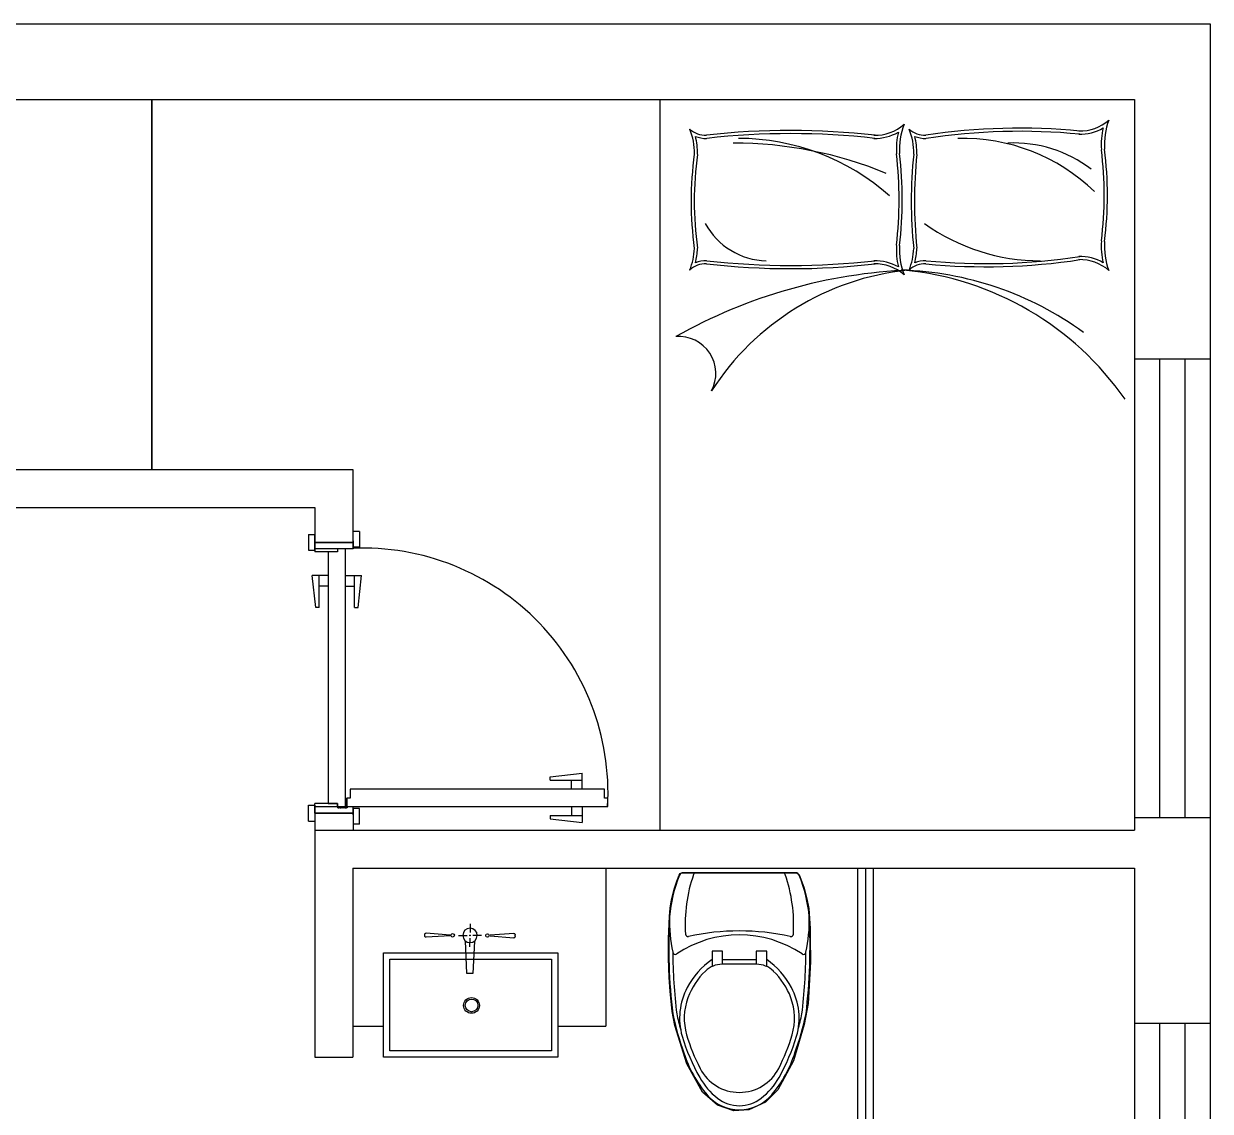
# Model space of a CAD drawing. Header units: millimetres. Extents: x 357798 to 479589, y 123829 to 180684.
# Drawn here: x 375989 to 379739, y 163831 to 167270 of the extents above; entities that cross this region are included whole.
import ezdxf

# ---------------------------------------------------------------- set-up
doc = ezdxf.new("R2010")
doc.units = ezdxf.units.MM
doc.linetypes.add('DASH', pattern=[0.35, 0.25, -0.1])
doc.layers.add('墙体', color=7, linetype='Continuous')

msp = doc.modelspace()

# ---------------------------------------------------------------- linework, layer by layer
at = {"color": 250, "linetype": 'DASH', "ltscale": 0.01}
for points in [[(377006.1, 164792.5), (376980.8, 164792.5), (376980.8, 164793.5), (377006.5, 164793.5)], [(377006.1, 164791.5), (376980.8, 164791.5), (376980.8, 164790.5), (377006.5, 164790.5)], [(377008, 164794.4), (377008, 164819.7), (377007, 164819.7), (377007, 164794)], [(377009, 164794.4), (377009, 164819.7), (377010, 164819.7), (377010, 164794)]]:
    msp.add_lwpolyline(points, dxfattribs=at)
for radius in [2.5, 2.5, 1, 1]:
    msp.add_circle((377008.5, 164792), radius, dxfattribs=at)
at = {"layer": '墙体', "linetype": 'Continuous'}
for p, q in [((371809, 167269.8), (379739, 167269.8)), ((379739, 167269.8), (379739, 166209.8)), ((375879, 167029.8), (379499, 167029.8)), ((376394, 165859.8), (376394, 167029.8)), ((376394, 167029.8), (376394, 165859.8)), ((377999, 167029.8), (377999, 164719.8)), ((377999, 167029.8), (377999, 166429.8)), ((379499, 167029.8), (379499, 166209.8)), ((379499, 166209.8), (379739, 166209.8)), ((379499, 166209.8), (379499, 164759.8)), ((379579, 166209.8), (379579, 164759.8)), ((379659, 166209.8), (379659, 164759.8)), ((379739, 166209.8), (379739, 164759.8)), ((375759, 165859.8), (377029, 165859.8)), ((377029, 165859.8), (377029, 165629.8)), ((375879, 165739.8), (376909, 165739.8)), ((376909, 165739.8), (376909, 165629.8)), ((376909, 165629.8), (377029, 165629.8)), ((376980, 165599.5), (376951, 165599.5)), ((376951, 165599.5), (376951, 164803.5)), ((377006, 165609.5), (376980, 165609.5)), ((376980, 165609.5), (376980, 165599.5)), ((377006, 164793.5), (377006, 165609.5)), ((376911.7, 165423.3), (376900.4, 165524.5)), ((376951, 165524.5), (376900.4, 165524.5)), ((376922.9, 165423.3), (376922.9, 165524.5)), ((377006, 165524.5), (377056.7, 165524.5)), ((377034.2, 165423.3), (377034.2, 165524.5)), ((377045.4, 165423.3), (377056.7, 165524.5)), ((376951, 165490.8), (376922.9, 165490.8)), ((377006, 165490.8), (377034.2, 165490.8)), ((376922.9, 165423.3), (376911.7, 165423.3)), ((377034.2, 165423.3), (377045.4, 165423.3)), ((377652.2, 164888.8), (377753.4, 164900.1)), ((377753.4, 164849.5), (377753.4, 164900.1)), ((377652.2, 164877.6), (377652.2, 164888.8)), ((377652.2, 164877.6), (377753.4, 164877.6)), ((377719.7, 164849.5), (377719.7, 164877.6)), ((377020, 164849.5), (377020, 164820.5)), ((377824.4, 164849.5), (377020, 164849.5)), ((377824.4, 164820.5), (377824.4, 164849.5)), ((376951, 164803.5), (376980, 164803.5)), ((376980, 164803.5), (376980, 164793.5)), ((376980, 164793.5), (377006, 164793.5)), ((377020, 164820.5), (377010, 164820.5)), ((377010, 164820.5), (377010, 164794.5)), ((377010, 164794.5), (377834.4, 164794.5)), ((377719.7, 164794.5), (377719.7, 164766.3)), ((377753.4, 164794.5), (377753.4, 164743.8)), ((377834.4, 164820.5), (377824.4, 164820.5)), ((377834.4, 164794.5), (377834.4, 164820.5)), ((376909, 164773.8), (376909, 164719.8)), ((376909.1, 164773.8), (377030.2, 164773.8)), ((377030, 164773.5), (377030, 164719.5)), ((377652.2, 164766.3), (377753.4, 164766.3)), ((377652.2, 164766.3), (377652.2, 164755.1)), ((377652.2, 164755.1), (377753.4, 164743.8)), ((379499, 164759.8), (379739, 164759.8)), ((379499, 164759.8), (379499, 164719.8)), ((379739, 164759.8), (379739, 164039.8)), ((376909, 164719.8), (379499, 164719.8)), ((376909, 164719.8), (377029, 164719.8)), ((376909, 164719.8), (376909, 164001.8)), ((377029, 164599.8), (379499, 164599.8)), ((377029, 164599.8), (377029, 164001.8)), ((377829, 164599.8), (377829, 164099.8)), ((378624, 164599.8), (378624, 163039.8)), ((378649, 164599.8), (378649, 163039.8)), ((378674, 164599.8), (378674, 163039.8)), ((379499, 164599.8), (379499, 163039.8)), ((378053.3, 164558.6, -500), (378060.1, 164577, -500)), ((378060.1, 164577, -500), (378063.3, 164582.5, -500)), ((378063.3, 164582.5, -500), (378067.5, 164584.5, -500)), ((378067.5, 164584.5, -500), (378073.2, 164584.9, -500)), ((378428.1, 164584.9, -500), (378073.2, 164584.9, -500)), ((378073.2, 164584.9, -500), (378428.1, 164584.9, -500)), ((378428.1, 164584.9, -500), (378430, 164584.9, -500)), ((378430, 164584.9, -500), (378433.6, 164584.1, -500)), ((378433.6, 164584.1, -500), (378437.8, 164580.7, -500)), ((378437.8, 164580.7, -500), (378439.8, 164578, -500)), ((378439.8, 164578, -500), (378445.1, 164565.1, -500)), ((378445.1, 164565.1, -500), (378455.2, 164536.5, -500)), ((378036.4, 164499.4, -500), (378044.7, 164533, -500)), ((378044.7, 164533, -500), (378053.3, 164558.6, -500)), ((378455.2, 164536.5, -500), (378464.1, 164502.6, -500)), ((378032.4, 164473.3, -500), (378036.4, 164499.4, -500)), ((378464.1, 164502.6, -500), (378470.1, 164471.5, -500)), ((378029.3, 164448.1, -500), (378032.4, 164473.3, -500)), ((378470.1, 164471.5, -500), (378474.1, 164408.8, -500)), ((378026.8, 164377.2, -500), (378028.5, 164423.3, -500)), ((378028.5, 164423.3, -500), (378029.3, 164448.1, -500)), ((378026.3, 164314.5, -500), (378026.8, 164377.2, -500)), ((378474.1, 164408.8, -500), (378474.5, 164378, -500)), ((378474.5, 164378, -500), (378475.3, 164303.6, -500)), ((378164.3, 164337.4, -500), (378164.3, 164288.6, -500)), ((378197.3, 164337.4, -500), (378164.3, 164337.4, -500)), ((378197.3, 164295.6, -500), (378197.3, 164337.4, -500)), ((378304, 164337.4, -500), (378304, 164295.6, -500)), ((378337, 164337.4, -500), (378304, 164337.4, -500)), ((378337, 164288.6, -500), (378337, 164337.4, -500)), ((377125.5, 164001.8), (377125.5, 164331.9)), ((377125.5, 164331.9), (377676.5, 164331.9)), ((377145.5, 164021.8), (377145.5, 164311.9)), ((377145.5, 164311.9), (377656.5, 164311.9)), ((377656.5, 164311.9), (377656.5, 164021.8)), ((377676.5, 164331.9), (377676.5, 164001.8)), ((378029, 164253.6, -500), (378026.3, 164314.5, -500)), ((378197.3, 164310.3, -500), (378304, 164310.3, -500)), ((378475.3, 164303.6, -500), (378468.1, 164171.7, -500)), ((378305.1, 164295.6, -500), (378196.2, 164295.6, -500)), ((378031.7, 164210.5, -500), (378029, 164253.6, -500)), ((378037.8, 164146, -500), (378031.7, 164210.5, -500)), ((378468.1, 164171.7, -500), (378455.7, 164104.9, -500)), ((378046.7, 164102.2, -500), (378037.8, 164146, -500)), ((377029, 164099.8), (377125.5, 164099.8)), ((377676.5, 164099.8), (377829, 164099.8)), ((378084.3, 163980.3, -500), (378046.7, 164102.2, -500)), ((378455.7, 164104.9, -500), (378421.9, 163990, -500)), ((379499, 164109.8), (379739, 164109.8)), ((379579, 164109.8), (379579, 163459.8)), ((379659, 164109.8), (379659, 163459.8)), ((379739, 164039.8), (379739, 163389.8)), ((376909, 164001.8), (377029, 164001.8)), ((377676.5, 164001.8), (377125.5, 164001.8)), ((377656.5, 164021.8), (377145.5, 164021.8)), ((378133.7, 163890.8, -500), (378084.3, 163980.3, -500)), ((378421.9, 163990, -500), (378372.6, 163898.6, -500)), ((378181.2, 163849.9, -500), (378133.7, 163890.8, -500)), ((378372.6, 163898.6, -500), (378333, 163859.6, -500)), ((378233.1, 163831.8, -500), (378181.2, 163849.9, -500)), ((378333, 163859.6, -500), (378280.5, 163835, -500)), ((378280.5, 163835, -500), (378233.1, 163831.8, -500))]:
    msp.add_line(p, q, dxfattribs=at)
at = {"layer": '墙体', "ltscale": 20}
for p, q in [((376889, 165655), (376909, 165655)), ((376889, 165655), (376889, 165605)), ((376909, 165605), (376909, 165655)), ((377030, 165614.5), (377030, 165664.5)), ((377050, 165664.5), (377030, 165664.5)), ((377050, 165664.5), (377050, 165614.5)), ((376909, 165625), (376909, 165605)), ((377030, 165634.5), (377030, 165614.5)), ((377050, 165614.5), (377030, 165614.5)), ((377030, 165614.5), (377030, 165614.5)), ((376889, 165605), (376909, 165605)), ((376909, 165605), (376909, 165605)), ((376889, 164798.6), (376909, 164798.6)), ((376889, 164748.6), (376889, 164798.6)), ((376909, 164798.6), (376909, 164748.6)), ((376909, 164798.6), (376909, 164798.6)), ((376909, 164778.6), (376909, 164798.6)), ((377030, 164788.5), (377030, 164738.5)), ((377050, 164788.5), (377030, 164788.5)), ((377030, 164788.5), (377030, 164788.5)), ((377030, 164768.5), (377030, 164788.5)), ((377050, 164738.5), (377050, 164788.5)), ((376889, 164748.6), (376909, 164748.6)), ((377050, 164738.5), (377030, 164738.5))]:
    msp.add_line(p, q, dxfattribs=at)
at = {"layer": '墙体'}
for p, q in [((376909, 165630.5), (376909, 165609.8)), ((377030, 165629.5), (376909, 165629.8)), ((377030, 165630.2), (377030, 165609.5)), ((377030, 165609.5), (376909, 165609.8)), ((376909, 165605), (376909, 165599.8)), ((376980, 165599.5), (376909, 165599.8)), ((376980, 165609.5), (376980, 165599.6)), ((376980, 165609.5), (376980, 165599.5)), ((376909, 164798.6), (376909, 164803.8)), ((376980, 164803.5), (376909, 164803.8)), ((377030, 164793.5), (376909, 164793.8)), ((376909, 164773), (376909, 164793.8)), ((376980, 164793.5), (376980, 164803.5)), ((376980, 164793.5), (376980, 164803.3)), ((377030, 164772.7), (377030, 164793.5)), ((377030, 164773.5), (376909, 164773.8)), ((377399.6, 164423.4), (377399.4, 164396)), ((377256.3, 164385.6), (377256.3, 164390.1)), ((377261, 164394.6), (377336.2, 164388.7)), ((377336.2, 164385.9), (377261, 164381)), ((377362.8, 164387.1), (377390.2, 164386.9)), ((377399.1, 164350.4), (377399.3, 164377.8)), ((377435.9, 164386.6), (377408.5, 164386.8)), ((377537.7, 164392.8), (377462.5, 164387.8)), ((377462.5, 164385.1), (377537.6, 164379.1)), ((377542.4, 164383.7), (377542.4, 164388.2)), ((377389.4, 164266.6), (377384.7, 164369.4)), ((377413.8, 164369.2), (377407.7, 164266.5)), ((377407.7, 164266.5), (377389.4, 164266.6))]:
    msp.add_line(p, q, dxfattribs=at)
at = {"layer": '墙体', "linetype": 'Continuous'}
for radius in [25, 20]:
    msp.add_circle((377404.1, 164165.5), radius, dxfattribs=at)
for centre, radius, start, end in [((379327.3, 167068), 137.5, 268.4473, 311.5839), ((379629.5, 166886.3), 225.2, 159.515, 183.4755), ((378144.4, 166992.8), 75.8, 227.8595, 271.8012), ((377916.8, 166863), 191.6, 358.3923, 22.6023), ((378413.1, 164570.7), 2361.5, 83.5157, 96.4735), ((378679.8, 167054.6), 147.4, 268.4473, 299.8513), ((378679.8, 167054.6), 137.5, 268.4473, 311.5839), ((378982, 166872.9), 235.1, 166.7699, 183.4755), ((378982, 166872.9), 225.2, 159.515, 183.4755), ((378837.8, 166992.8), 75.8, 227.8595, 271.8012), ((378610.1, 166863), 191.6, 358.3923, 22.6023), ((379137.4, 164964.4), 1975.2, 84.4851, 98.655), ((379137.4, 164963.4), 1966.1, 84.483, 98.6683), ((379327.3, 167068), 147.4, 268.4473, 299.8513), ((379629.5, 166886.3), 235.1, 166.7699, 183.4755), ((377916.8, 166863), 201.5, 358.3923, 14.5516), ((378144.4, 166992.8), 85.7, 247.5713, 271.8012), ((378413.1, 164570.1), 2352.1, 83.5106, 96.4786), ((378233.4, 165632.8), 1259.4, 67.5169, 90.0889), ((378246.3, 166185), 722.1, 48.4541, 89.8984), ((378837.8, 166992.8), 85.7, 247.5713, 271.8012), ((378610.1, 166863), 201.5, 358.3923, 14.5516), ((378956.6, 166309.4), 598, 45.9102, 91.5071), ((379117.6, 166488.7), 403.9, 52.6638, 92.6613), ((379190.9, 166708.3), 1092.9, 172.1489, 187.8511), ((379190.9, 166708.3), 1082.9, 172.1489, 187.8511), ((377494.4, 166713.7), 1261.2, 353.426, 6.574), ((377494.4, 166713.7), 1271.2, 353.426, 6.574), ((380260.9, 166708.3), 1466.9, 174.1588, 185.8412), ((380260.9, 166708.3), 1456.9, 174.1588, 185.8412), ((378273.7, 166727.1), 1130.4, 352.668, 7.332), ((378273.7, 166727.1), 1140.4, 352.668, 7.332), ((378341.2, 166746.3), 226.2, 208.719, 268.485), ((379202.6, 167150.5), 630.3, 234.4616, 270), ((377916.8, 166564.4), 191.6, 337.3977, 358.3923), ((377916.8, 166564.4), 201.5, 345.4484, 358.3923), ((378982, 166554.5), 235.1, 176.5245, 193.2301), ((378982, 166554.5), 225.2, 176.5245, 200.485), ((378610.1, 166564.4), 191.6, 337.3977, 358.3923), ((378610.1, 166564.4), 201.5, 345.4484, 358.3923), ((379629.5, 166567.9), 235.1, 176.5245, 193.2301), ((379629.5, 166567.9), 225.2, 176.5245, 200.485), ((378144.4, 166434.6), 85.7, 88.1988, 112.4287), ((378413.1, 168857.4), 2352.1, 263.5214, 276.4894), ((378679.8, 166372.9), 147.4, 60.1487, 91.5527), ((378837.8, 166434.6), 85.7, 88.1988, 112.4287), ((379029.6, 168476.4), 1975.2, 264.497, 278.6669), ((379029.7, 168477.4), 1966.2, 264.4949, 278.6801), ((379327.3, 166386.3), 147.4, 60.1487, 91.5527), ((379327.3, 166386.3), 137.5, 48.4161, 91.5527), ((378854.6, 164858.1), 1633.9, 92.2644, 119.4914), ((378144.4, 166434.6), 75.8, 88.1988, 132.1405), ((378413.1, 168856.8), 2361.5, 263.5265, 276.4843), ((378870.4, 165654.1), 841.1, 96.0655, 147.2922), ((378679.8, 166372.9), 137.5, 48.4161, 91.5527), ((378731.2, 165459.3), 1031.9, 53.9601, 88.2679), ((378679.9, 165532.7), 962.1, 34.825, 84.5741), ((378837.8, 166434.6), 75.8, 88.1988, 132.1405), ((378059.1, 166163.5), 117.2, 332.0917, 94.3383), ((377060.8, 164836.7), 774.7, 356.8741, 94.0524), ((378485.3, 164405.6, -500), 457.2, 157.9889, 175.0321), ((378073.2, 164572.2, -500), 12.7, 90, 157.9889), ((378567.4, 164420.4, -500), 488.3, 160.9576, 183.4614), ((378113.3, 164577, -500), 7.94, 90, 160.181), ((378388, 164577, -500), 7.94, 19.8191, 90), ((377933.9, 164420.4, -500), 488.3, 356.5387, 19.0425), ((378428.1, 164572.2, -500), 12.7, 22.0111, 90), ((378016, 164405.6, -500), 457.2, 4.9678, 22.0111), ((379805.3, 164351.1, -500), 1778, 176.964, 186.8656), ((378489.9, 164432.7, -500), 460.3, 178.442, 192.4371), ((378011.4, 164432.7, -500), 460.3, 347.563, 1.5583), ((376696, 164351.1, -500), 1778, 353.1344, 3.036), ((378250.7, 164032.9, -500), 355.6, 56.167, 123.833), ((378087.9, 164391.5, -500), 7.94, 184.2381, 282.3038), ((378250.7, 163645.4, -500), 755.6, 77.6962, 102.3038), ((378413.4, 164391.5, -500), 7.94, 257.696, 355.7619), ((379818, 164351.1, -500), 1778, 180.4947, 186.8656), ((378048.2, 164334.9, -500), 7.94, 189.7713, 303.833), ((378302.6, 164109.3, -500), 244, 124.5259, 152.5265), ((378198.7, 164109.3, -500), 244, 27.4735, 55.4741), ((376683.3, 164351.1, -500), 1778, 353.1344, 359.5053), ((378453.1, 164334.9, -500), 7.94, 236.1669, 350.2287), ((378302.6, 164109.3, -500), 229.3, 133.9968, 159.4423), ((378196.2, 164219.4, -500), 76.2, 90, 133.9968), ((378305.1, 164219.4, -500), 76.2, 46.0032, 90), ((378198.7, 164109.3, -500), 229.3, 20.5577, 46.0032), ((378267.5, 164124.9, -500), 205.7, 151.8794, 195.9425), ((378267.5, 164124.9, -500), 191, 160.1349, 195.9191), ((378233.8, 164124.9, -500), 191, 344.0809, 19.8651), ((378233.8, 164124.9, -500), 205.7, 344.0575, 28.1206), ((378996.1, 164343.9, -500), 977.9, 192.1213, 199.5996), ((378995.8, 164344.2, -500), 965.2, 192.3041, 195.3816), ((377505.2, 164343.9, -500), 977.9, 340.4004, 347.8786), ((377505.5, 164344.2, -500), 965.2, 344.6184, 347.6959), ((378678.4, 164249.4, -500), 635, 196.5593, 209.3999), ((378678.4, 164249.4, -500), 620.4, 196.5666, 207.1313), ((377822.9, 164249.4, -500), 620.4, 332.8687, 343.4334), ((377822.9, 164249.4, -500), 635, 330.6001, 343.4407), ((378449.9, 164135.7, -500), 393.7, 197.7237, 220.0528), ((378051.4, 164135.7, -500), 393.7, 319.9472, 342.2763), ((378250.7, 164030.2, -500), 139.7, 207.1313, 332.8687), ((378313.5, 164043.3, -500), 215.9, 209.3045, 232.3768), ((378187.8, 164043.3, -500), 215.9, 307.6232, 330.6955), ((378250.7, 163970.6, -500), 134.9, 220.8335, 319.1665), ((378250.7, 163959.5, -500), 111.1, 231.6356, 270), ((378250.7, 163959.5, -500), 111.1, 270, 308.3644)]:
    msp.add_arc(centre, radius, start, end, dxfattribs=at)
at = {"layer": '墙体', "extrusion": (0, 0, -1)}
for centre, major_axis, start_param, end_param in [((377260.9, 164390.1), (3.23, 3.23), 3.933634, 5.534294), ((377260.8, 164385.5), (-3.23, 3.23), 3.903769, 5.50443), ((377344.4, 164387.3), (3.87, 3.87), 2.362837, 5.50443), ((377344.4, 164387.3), (3.87, 3.87), -0.778755, 2.362837), ((377399.3, 164386.9), (-16.1, 16.1), 5.50443, 11.787615), ((377399.3, 164386.9), (-0.807, 0.807), 5.50443, 8.646023), ((377399.3, 164386.9), (-0.807, 0.807), 2.362837, 5.50443), ((377454.3, 164386.5), (-3.87, 3.87), 3.933634, 7.075226), ((377454.3, 164386.5), (3.87, 3.87), -0.778755, 2.362837), ((377537.8, 164383.7), (-3.23, 3.23), 2.362837, 3.963498), ((377537.8, 164388.2), (-3.23, 3.23), 0.762177, 2.362837)]:
    msp.add_ellipse(centre, major_axis=major_axis, ratio=1, start_param=start_param, end_param=end_param, dxfattribs=at)

doc.saveas('drawing.dxf')
